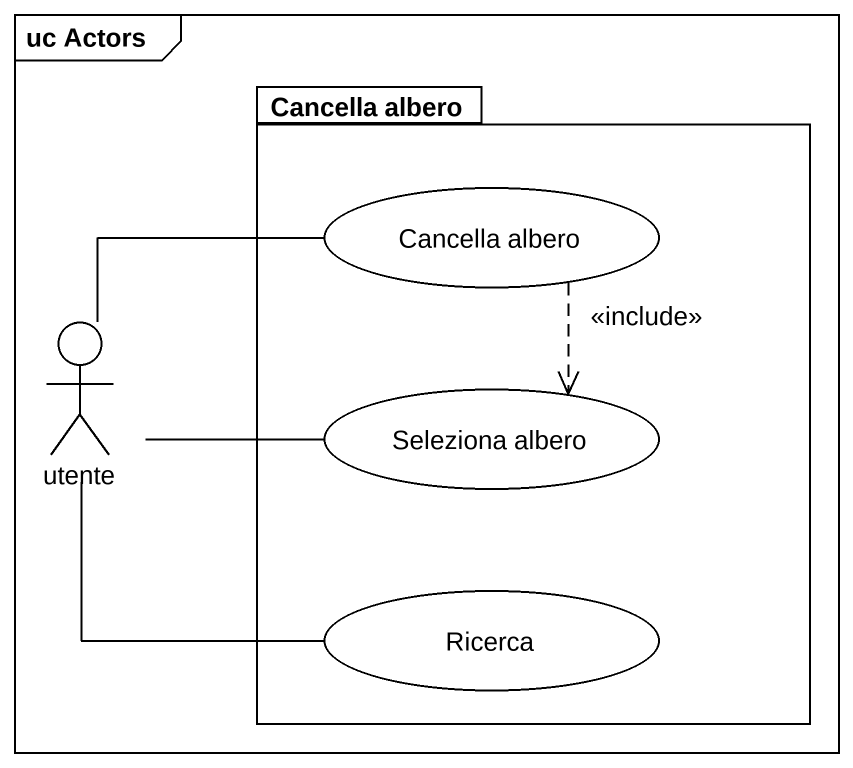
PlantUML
@startuml
mainframe uc Actors
package "Cancella albero" as Cancella_albero {
  usecase "Cancella albero" as Cancella_albero_2
  usecase "Seleziona albero" as Seleziona_albero
  usecase Ricerca
}
actor utente
Cancella_albero_2 ..> Seleziona_albero : <<include>>
utente -right- Cancella_albero_2
utente -right- Seleziona_albero
utente -right- Ricerca
@enduml
